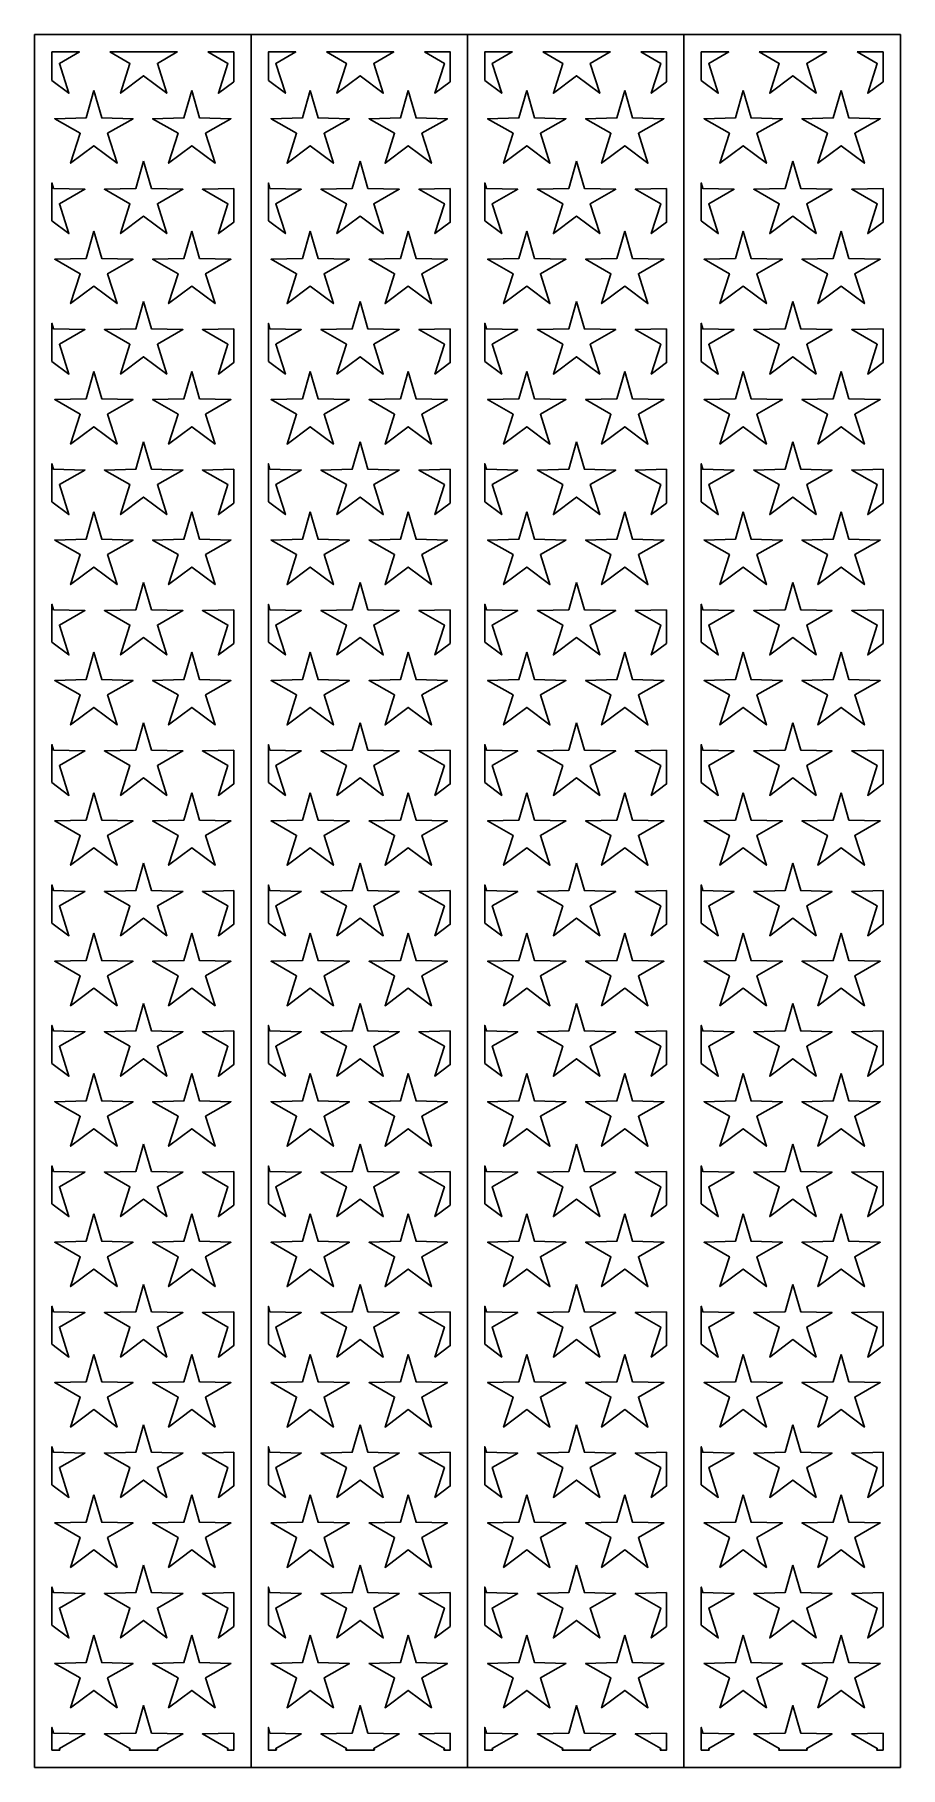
# Model space of a CAD drawing. Header units: millimetres. Extents: x -125 to 875, y -1000 to 1000.
import ezdxf

# ---------------------------------------------------------------- set-up
doc = ezdxf.new("R2010")
doc.units = ezdxf.units.MM
doc.layers.add('Image', color=70, linetype='Continuous')

msp = doc.modelspace()

# ---------------------------------------------------------------- linework, layer by layer
at = {"layer": 'Image'}
for p, q in [((125, 1000), (125, -1000)), ((375, 1000), (375, -1000)), ((625, 1000), (625, -1000))]:
    msp.add_line(p, q, dxfattribs=at)
for points in [[(125, 1000), (-125, 1000), (-125, -1000), (125, -1000), (375, -1000), (625, -1000), (875, -1000), (875, 1000), (625, 1000), (375, 1000)], [(-105, 947), (-85.4, 932.3), (-96.4, 966.8), (-73.3, 980), (-105, 980)], [(-38, 980), (-14.9, 966.8), (-25.8, 932.3), (0.9, 952.5), (27.7, 932.3), (16.8, 966.8), (39.8, 980)], [(75.2, 980), (98.3, 966.8), (87.3, 932.3), (105, 945.6), (105, 980)], [(145, 947), (164.6, 932.3), (153.6, 966.8), (176.7, 980), (145, 980)], [(212, 980), (235.1, 966.8), (224.2, 932.3), (250.9, 952.5), (277.7, 932.3), (266.8, 966.8), (289.8, 980)], [(325.2, 980), (348.3, 966.8), (337.3, 932.3), (355, 945.6), (355, 980)], [(395, 947), (414.6, 932.3), (403.6, 966.8), (426.7, 980), (395, 980)], [(462, 980), (485.1, 966.8), (474.2, 932.3), (500.9, 952.5), (527.7, 932.3), (516.8, 966.8), (539.8, 980)], [(575.2, 980), (598.3, 966.8), (587.3, 932.3), (605, 945.6), (605, 980)], [(645, 947), (664.6, 932.3), (653.6, 966.8), (676.7, 980), (645, 980)], [(712, 980), (735.1, 966.8), (724.2, 932.3), (750.9, 952.5), (777.7, 932.3), (766.8, 966.8), (789.8, 980)], [(825.2, 980), (848.3, 966.8), (837.3, 932.3), (855, 945.6), (855, 980)], [(-56.6, 935.4), (-65.6, 903.8), (-101.8, 902.9), (-72.4, 886.1), (-83.4, 851.6), (-56.6, 871.7), (-29.8, 851.6), (-40.7, 886.1), (-11.3, 902.9), (-47.5, 903.8)], [(56.6, 935.4), (47.5, 903.8), (11.3, 902.9), (40.7, 886.1), (29.8, 851.6), (56.6, 871.7), (83.4, 851.6), (72.4, 886.1), (101.8, 902.9), (65.6, 903.8)], [(193.4, 935.4), (184.4, 903.8), (148.2, 902.9), (177.6, 886.1), (166.6, 851.6), (193.4, 871.7), (220.2, 851.6), (209.3, 886.1), (238.7, 902.9), (202.5, 903.8)], [(306.6, 935.4), (297.5, 903.8), (261.3, 902.9), (290.7, 886.1), (279.8, 851.6), (306.6, 871.7), (333.4, 851.6), (322.4, 886.1), (351.8, 902.9), (315.6, 903.8)], [(443.4, 935.4), (434.4, 903.8), (398.2, 902.9), (427.6, 886.1), (416.6, 851.6), (443.4, 871.7), (470.2, 851.6), (459.3, 886.1), (488.7, 902.9), (452.5, 903.8)], [(556.6, 935.4), (547.5, 903.8), (511.3, 902.9), (540.7, 886.1), (529.8, 851.6), (556.6, 871.7), (583.4, 851.6), (572.4, 886.1), (601.8, 902.9), (565.6, 903.8)], [(693.4, 935.4), (684.4, 903.8), (648.2, 902.9), (677.6, 886.1), (666.6, 851.6), (693.4, 871.7), (720.2, 851.6), (709.3, 886.1), (738.7, 902.9), (702.5, 903.8)], [(806.6, 935.4), (797.5, 903.8), (761.3, 902.9), (790.7, 886.1), (779.8, 851.6), (806.6, 871.7), (833.4, 851.6), (822.4, 886.1), (851.8, 902.9), (815.6, 903.8)], [(0.9, 854.1), (-8.1, 822.5), (-44.3, 821.5), (-14.9, 804.8), (-25.8, 770.3), (0.9, 790.4), (27.7, 770.3), (16.8, 804.8), (46.2, 821.5), (10, 822.5)], [(250.9, 854.1), (241.9, 822.5), (205.7, 821.5), (235.1, 804.8), (224.2, 770.3), (250.9, 790.4), (277.7, 770.3), (266.8, 804.8), (296.2, 821.5), (260, 822.5)], [(500.9, 854.1), (491.9, 822.5), (455.7, 821.5), (485.1, 804.8), (474.2, 770.3), (500.9, 790.4), (527.7, 770.3), (516.8, 804.8), (546.2, 821.5), (510, 822.5)], [(750.9, 854.1), (741.9, 822.5), (705.7, 821.5), (735.1, 804.8), (724.2, 770.3), (750.9, 790.4), (777.7, 770.3), (766.8, 804.8), (796.2, 821.5), (760, 822.5)], [(-105, 785), (-85.4, 770.3), (-96.4, 804.8), (-67, 821.5), (-103.2, 822.5), (-105, 828.9)], [(105, 822.5), (68.8, 821.5), (98.3, 804.8), (87.3, 770.3), (105, 783.5)], [(145, 785), (164.6, 770.3), (153.6, 804.8), (183, 821.5), (146.8, 822.5), (145, 828.9)], [(355, 822.5), (318.8, 821.5), (348.3, 804.8), (337.3, 770.3), (355, 783.5)], [(395, 785), (414.6, 770.3), (403.6, 804.8), (433, 821.5), (396.8, 822.5), (395, 828.9)], [(605, 822.5), (568.8, 821.5), (598.3, 804.8), (587.3, 770.3), (605, 783.5)], [(645, 785), (664.6, 770.3), (653.6, 804.8), (683, 821.5), (646.8, 822.5), (645, 828.9)], [(855, 822.5), (818.8, 821.5), (848.3, 804.8), (837.3, 770.3), (855, 783.5)], [(-56.6, 773.3), (-65.6, 741.7), (-101.8, 740.8), (-72.4, 724), (-83.4, 689.5), (-56.6, 709.6), (-29.8, 689.5), (-40.7, 724), (-11.3, 740.8), (-47.5, 741.7)], [(56.6, 773.3), (47.5, 741.7), (11.3, 740.8), (40.7, 724), (29.8, 689.5), (56.6, 709.6), (83.4, 689.5), (72.4, 724), (101.8, 740.8), (65.6, 741.7)], [(193.4, 773.3), (184.4, 741.7), (148.2, 740.8), (177.6, 724), (166.6, 689.5), (193.4, 709.6), (220.2, 689.5), (209.3, 724), (238.7, 740.8), (202.5, 741.7)], [(306.6, 773.3), (297.5, 741.7), (261.3, 740.8), (290.7, 724), (279.8, 689.5), (306.6, 709.6), (333.4, 689.5), (322.4, 724), (351.8, 740.8), (315.6, 741.7)], [(443.4, 773.3), (434.4, 741.7), (398.2, 740.8), (427.6, 724), (416.6, 689.5), (443.4, 709.6), (470.2, 689.5), (459.3, 724), (488.7, 740.8), (452.5, 741.7)], [(556.6, 773.3), (547.5, 741.7), (511.3, 740.8), (540.7, 724), (529.8, 689.5), (556.6, 709.6), (583.4, 689.5), (572.4, 724), (601.8, 740.8), (565.6, 741.7)], [(693.4, 773.3), (684.4, 741.7), (648.2, 740.8), (677.6, 724), (666.6, 689.5), (693.4, 709.6), (720.2, 689.5), (709.3, 724), (738.7, 740.8), (702.5, 741.7)], [(806.6, 773.3), (797.5, 741.7), (761.3, 740.8), (790.7, 724), (779.8, 689.5), (806.6, 709.6), (833.4, 689.5), (822.4, 724), (851.8, 740.8), (815.6, 741.7)], [(0.9, 692), (-8.1, 660.4), (-44.3, 659.5), (-14.9, 642.7), (-25.8, 608.2), (0.9, 628.3), (27.7, 608.2), (16.8, 642.7), (46.2, 659.5), (10, 660.4)], [(250.9, 692), (241.9, 660.4), (205.7, 659.5), (235.1, 642.7), (224.2, 608.2), (250.9, 628.3), (277.7, 608.2), (266.8, 642.7), (296.2, 659.5), (260, 660.4)], [(500.9, 692), (491.9, 660.4), (455.7, 659.5), (485.1, 642.7), (474.2, 608.2), (500.9, 628.3), (527.7, 608.2), (516.8, 642.7), (546.2, 659.5), (510, 660.4)], [(750.9, 692), (741.9, 660.4), (705.7, 659.5), (735.1, 642.7), (724.2, 608.2), (750.9, 628.3), (777.7, 608.2), (766.8, 642.7), (796.2, 659.5), (760, 660.4)], [(-105, 622.9), (-85.4, 608.2), (-96.4, 642.7), (-67, 659.5), (-103.2, 660.4), (-105, 666.8)], [(105, 660.4), (68.8, 659.5), (98.3, 642.7), (87.3, 608.2), (105, 621.5)], [(145, 622.9), (164.6, 608.2), (153.6, 642.7), (183, 659.5), (146.8, 660.4), (145, 666.8)], [(355, 660.4), (318.8, 659.5), (348.3, 642.7), (337.3, 608.2), (355, 621.5)], [(395, 622.9), (414.6, 608.2), (403.6, 642.7), (433, 659.5), (396.8, 660.4), (395, 666.8)], [(605, 660.4), (568.8, 659.5), (598.3, 642.7), (587.3, 608.2), (605, 621.5)], [(645, 622.9), (664.6, 608.2), (653.6, 642.7), (683, 659.5), (646.8, 660.4), (645, 666.8)], [(855, 660.4), (818.8, 659.5), (848.3, 642.7), (837.3, 608.2), (855, 621.5)], [(-56.6, 611.2), (-65.6, 579.7), (-101.8, 578.7), (-72.4, 561.9), (-83.4, 527.4), (-56.6, 547.5), (-29.8, 527.4), (-40.7, 561.9), (-11.3, 578.7), (-47.5, 579.7)], [(56.6, 611.2), (47.5, 579.7), (11.3, 578.7), (40.7, 561.9), (29.8, 527.4), (56.6, 547.5), (83.4, 527.4), (72.4, 561.9), (101.8, 578.7), (65.6, 579.7)], [(193.4, 611.2), (184.4, 579.7), (148.2, 578.7), (177.6, 561.9), (166.6, 527.4), (193.4, 547.5), (220.2, 527.4), (209.3, 561.9), (238.7, 578.7), (202.5, 579.7)], [(306.6, 611.2), (297.5, 579.7), (261.3, 578.7), (290.7, 561.9), (279.8, 527.4), (306.6, 547.5), (333.4, 527.4), (322.4, 561.9), (351.8, 578.7), (315.6, 579.7)], [(443.4, 611.2), (434.4, 579.7), (398.2, 578.7), (427.6, 561.9), (416.6, 527.4), (443.4, 547.5), (470.2, 527.4), (459.3, 561.9), (488.7, 578.7), (452.5, 579.7)], [(556.6, 611.2), (547.5, 579.7), (511.3, 578.7), (540.7, 561.9), (529.8, 527.4), (556.6, 547.5), (583.4, 527.4), (572.4, 561.9), (601.8, 578.7), (565.6, 579.7)], [(693.4, 611.2), (684.4, 579.7), (648.2, 578.7), (677.6, 561.9), (666.6, 527.4), (693.4, 547.5), (720.2, 527.4), (709.3, 561.9), (738.7, 578.7), (702.5, 579.7)], [(806.6, 611.2), (797.5, 579.7), (761.3, 578.7), (790.7, 561.9), (779.8, 527.4), (806.6, 547.5), (833.4, 527.4), (822.4, 561.9), (851.8, 578.7), (815.6, 579.7)], [(0.9, 529.9), (-8.1, 498.3), (-44.3, 497.4), (-14.9, 480.6), (-25.8, 446.1), (0.9, 466.2), (27.7, 446.1), (16.8, 480.6), (46.2, 497.4), (10, 498.3)], [(250.9, 529.9), (241.9, 498.3), (205.7, 497.4), (235.1, 480.6), (224.2, 446.1), (250.9, 466.2), (277.7, 446.1), (266.8, 480.6), (296.2, 497.4), (260, 498.3)], [(500.9, 529.9), (491.9, 498.3), (455.7, 497.4), (485.1, 480.6), (474.2, 446.1), (500.9, 466.2), (527.7, 446.1), (516.8, 480.6), (546.2, 497.4), (510, 498.3)], [(750.9, 529.9), (741.9, 498.3), (705.7, 497.4), (735.1, 480.6), (724.2, 446.1), (750.9, 466.2), (777.7, 446.1), (766.8, 480.6), (796.2, 497.4), (760, 498.3)], [(-105, 460.8), (-85.4, 446.1), (-96.4, 480.6), (-67, 497.4), (-103.2, 498.3), (-105, 504.7)], [(145, 460.8), (164.6, 446.1), (153.6, 480.6), (183, 497.4), (146.8, 498.3), (145, 504.7)], [(395, 460.8), (414.6, 446.1), (403.6, 480.6), (433, 497.4), (396.8, 498.3), (395, 504.7)], [(645, 460.8), (664.6, 446.1), (653.6, 480.6), (683, 497.4), (646.8, 498.3), (645, 504.7)], [(105, 498.3), (68.8, 497.4), (98.3, 480.6), (87.3, 446.1), (105, 459.4)], [(355, 498.3), (318.8, 497.4), (348.3, 480.6), (337.3, 446.1), (355, 459.4)], [(605, 498.3), (568.8, 497.4), (598.3, 480.6), (587.3, 446.1), (605, 459.4)], [(855, 498.3), (818.8, 497.4), (848.3, 480.6), (837.3, 446.1), (855, 459.4)], [(-56.6, 449.2), (-65.6, 417.6), (-101.8, 416.6), (-72.4, 399.8), (-83.4, 365.3), (-56.6, 385.5), (-29.8, 365.3), (-40.7, 399.8), (-11.3, 416.6), (-47.5, 417.6)], [(56.6, 449.2), (47.5, 417.6), (11.3, 416.6), (40.7, 399.8), (29.8, 365.3), (56.6, 385.5), (83.4, 365.3), (72.4, 399.8), (101.8, 416.6), (65.6, 417.6)], [(193.4, 449.2), (184.4, 417.6), (148.2, 416.6), (177.6, 399.8), (166.6, 365.3), (193.4, 385.5), (220.2, 365.3), (209.3, 399.8), (238.7, 416.6), (202.5, 417.6)], [(306.6, 449.2), (297.5, 417.6), (261.3, 416.6), (290.7, 399.8), (279.8, 365.3), (306.6, 385.5), (333.4, 365.3), (322.4, 399.8), (351.8, 416.6), (315.6, 417.6)], [(443.4, 449.2), (434.4, 417.6), (398.2, 416.6), (427.6, 399.8), (416.6, 365.3), (443.4, 385.5), (470.2, 365.3), (459.3, 399.8), (488.7, 416.6), (452.5, 417.6)], [(556.6, 449.2), (547.5, 417.6), (511.3, 416.6), (540.7, 399.8), (529.8, 365.3), (556.6, 385.5), (583.4, 365.3), (572.4, 399.8), (601.8, 416.6), (565.6, 417.6)], [(693.4, 449.2), (684.4, 417.6), (648.2, 416.6), (677.6, 399.8), (666.6, 365.3), (693.4, 385.5), (720.2, 365.3), (709.3, 399.8), (738.7, 416.6), (702.5, 417.6)], [(806.6, 449.2), (797.5, 417.6), (761.3, 416.6), (790.7, 399.8), (779.8, 365.3), (806.6, 385.5), (833.4, 365.3), (822.4, 399.8), (851.8, 416.6), (815.6, 417.6)], [(0.9, 367.8), (-8.1, 336.2), (-44.3, 335.3), (-14.9, 318.5), (-25.8, 284), (0.9, 304.1), (27.7, 284), (16.8, 318.5), (46.2, 335.3), (10, 336.2)], [(250.9, 367.8), (241.9, 336.2), (205.7, 335.3), (235.1, 318.5), (224.2, 284), (250.9, 304.1), (277.7, 284), (266.8, 318.5), (296.2, 335.3), (260, 336.2)], [(500.9, 367.8), (491.9, 336.2), (455.7, 335.3), (485.1, 318.5), (474.2, 284), (500.9, 304.1), (527.7, 284), (516.8, 318.5), (546.2, 335.3), (510, 336.2)], [(750.9, 367.8), (741.9, 336.2), (705.7, 335.3), (735.1, 318.5), (724.2, 284), (750.9, 304.1), (777.7, 284), (766.8, 318.5), (796.2, 335.3), (760, 336.2)], [(-105, 298.7), (-85.4, 284), (-96.4, 318.5), (-67, 335.3), (-103.2, 336.2), (-105, 342.6)], [(145, 298.7), (164.6, 284), (153.6, 318.5), (183, 335.3), (146.8, 336.2), (145, 342.6)], [(395, 298.7), (414.6, 284), (403.6, 318.5), (433, 335.3), (396.8, 336.2), (395, 342.6)], [(645, 298.7), (664.6, 284), (653.6, 318.5), (683, 335.3), (646.8, 336.2), (645, 342.6)], [(105, 336.2), (68.8, 335.3), (98.3, 318.5), (87.3, 284), (105, 297.3)], [(355, 336.2), (318.8, 335.3), (348.3, 318.5), (337.3, 284), (355, 297.3)], [(605, 336.2), (568.8, 335.3), (598.3, 318.5), (587.3, 284), (605, 297.3)], [(855, 336.2), (818.8, 335.3), (848.3, 318.5), (837.3, 284), (855, 297.3)], [(-56.6, 287.1), (-65.6, 255.5), (-101.8, 254.5), (-72.4, 237.8), (-83.4, 203.2), (-56.6, 223.4), (-29.8, 203.2), (-40.7, 237.8), (-11.3, 254.5), (-47.5, 255.5)], [(56.6, 287.1), (47.5, 255.5), (11.3, 254.5), (40.7, 237.8), (29.8, 203.2), (56.6, 223.4), (83.4, 203.2), (72.4, 237.8), (101.8, 254.5), (65.6, 255.5)], [(193.4, 287.1), (184.4, 255.5), (148.2, 254.5), (177.6, 237.8), (166.6, 203.2), (193.4, 223.4), (220.2, 203.2), (209.3, 237.8), (238.7, 254.5), (202.5, 255.5)], [(306.6, 287.1), (297.5, 255.5), (261.3, 254.5), (290.7, 237.8), (279.8, 203.2), (306.6, 223.4), (333.4, 203.2), (322.4, 237.8), (351.8, 254.5), (315.6, 255.5)], [(443.4, 287.1), (434.4, 255.5), (398.2, 254.5), (427.6, 237.8), (416.6, 203.2), (443.4, 223.4), (470.2, 203.2), (459.3, 237.8), (488.7, 254.5), (452.5, 255.5)], [(556.6, 287.1), (547.5, 255.5), (511.3, 254.5), (540.7, 237.8), (529.8, 203.2), (556.6, 223.4), (583.4, 203.2), (572.4, 237.8), (601.8, 254.5), (565.6, 255.5)], [(693.4, 287.1), (684.4, 255.5), (648.2, 254.5), (677.6, 237.8), (666.6, 203.2), (693.4, 223.4), (720.2, 203.2), (709.3, 237.8), (738.7, 254.5), (702.5, 255.5)], [(806.6, 287.1), (797.5, 255.5), (761.3, 254.5), (790.7, 237.8), (779.8, 203.2), (806.6, 223.4), (833.4, 203.2), (822.4, 237.8), (851.8, 254.5), (815.6, 255.5)], [(0.9, 205.8), (-8.1, 174.2), (-44.3, 173.2), (-14.9, 156.4), (-25.8, 121.9), (0.9, 142.1), (27.7, 121.9), (16.8, 156.4), (46.2, 173.2), (10, 174.2)], [(250.9, 205.8), (241.9, 174.2), (205.7, 173.2), (235.1, 156.4), (224.2, 121.9), (250.9, 142.1), (277.7, 121.9), (266.8, 156.4), (296.2, 173.2), (260, 174.2)], [(500.9, 205.8), (491.9, 174.2), (455.7, 173.2), (485.1, 156.4), (474.2, 121.9), (500.9, 142.1), (527.7, 121.9), (516.8, 156.4), (546.2, 173.2), (510, 174.2)], [(750.9, 205.8), (741.9, 174.2), (705.7, 173.2), (735.1, 156.4), (724.2, 121.9), (750.9, 142.1), (777.7, 121.9), (766.8, 156.4), (796.2, 173.2), (760, 174.2)], [(-105, 136.6), (-85.4, 121.9), (-96.4, 156.4), (-67, 173.2), (-103.2, 174.2), (-105, 180.5)], [(145, 136.6), (164.6, 121.9), (153.6, 156.4), (183, 173.2), (146.8, 174.2), (145, 180.5)], [(395, 136.6), (414.6, 121.9), (403.6, 156.4), (433, 173.2), (396.8, 174.2), (395, 180.5)], [(645, 136.6), (664.6, 121.9), (653.6, 156.4), (683, 173.2), (646.8, 174.2), (645, 180.5)], [(105, 174.2), (68.8, 173.2), (98.3, 156.4), (87.3, 121.9), (105, 135.2)], [(355, 174.2), (318.8, 173.2), (348.3, 156.4), (337.3, 121.9), (355, 135.2)], [(605, 174.2), (568.8, 173.2), (598.3, 156.4), (587.3, 121.9), (605, 135.2)], [(855, 174.2), (818.8, 173.2), (848.3, 156.4), (837.3, 121.9), (855, 135.2)], [(-56.6, 125), (-65.6, 93.4), (-101.8, 92.5), (-72.4, 75.7), (-83.4, 41.2), (-56.6, 61.3), (-29.8, 41.2), (-40.7, 75.7), (-11.3, 92.5), (-47.5, 93.4)], [(56.6, 125), (47.5, 93.4), (11.3, 92.5), (40.7, 75.7), (29.8, 41.2), (56.6, 61.3), (83.4, 41.2), (72.4, 75.7), (101.8, 92.5), (65.6, 93.4)], [(193.4, 125), (184.4, 93.4), (148.2, 92.5), (177.6, 75.7), (166.6, 41.2), (193.4, 61.3), (220.2, 41.2), (209.3, 75.7), (238.7, 92.5), (202.5, 93.4)], [(306.6, 125), (297.5, 93.4), (261.3, 92.5), (290.7, 75.7), (279.8, 41.2), (306.6, 61.3), (333.4, 41.2), (322.4, 75.7), (351.8, 92.5), (315.6, 93.4)], [(443.4, 125), (434.4, 93.4), (398.2, 92.5), (427.6, 75.7), (416.6, 41.2), (443.4, 61.3), (470.2, 41.2), (459.3, 75.7), (488.7, 92.5), (452.5, 93.4)], [(556.6, 125), (547.5, 93.4), (511.3, 92.5), (540.7, 75.7), (529.8, 41.2), (556.6, 61.3), (583.4, 41.2), (572.4, 75.7), (601.8, 92.5), (565.6, 93.4)], [(693.4, 125), (684.4, 93.4), (648.2, 92.5), (677.6, 75.7), (666.6, 41.2), (693.4, 61.3), (720.2, 41.2), (709.3, 75.7), (738.7, 92.5), (702.5, 93.4)], [(806.6, 125), (797.5, 93.4), (761.3, 92.5), (790.7, 75.7), (779.8, 41.2), (806.6, 61.3), (833.4, 41.2), (822.4, 75.7), (851.8, 92.5), (815.6, 93.4)], [(0.9, 43.7), (-8.1, 12.1), (-44.3, 11.1), (-14.9, -5.6), (-25.8, -40.2), (0.9, -20), (27.7, -40.2), (16.8, -5.6), (46.2, 11.1), (10, 12.1)], [(250.9, 43.7), (241.9, 12.1), (205.7, 11.1), (235.1, -5.6), (224.2, -40.2), (250.9, -20), (277.7, -40.2), (266.8, -5.6), (296.2, 11.1), (260, 12.1)], [(500.9, 43.7), (491.9, 12.1), (455.7, 11.1), (485.1, -5.6), (474.2, -40.2), (500.9, -20), (527.7, -40.2), (516.8, -5.6), (546.2, 11.1), (510, 12.1)], [(750.9, 43.7), (741.9, 12.1), (705.7, 11.1), (735.1, -5.6), (724.2, -40.2), (750.9, -20), (777.7, -40.2), (766.8, -5.6), (796.2, 11.1), (760, 12.1)], [(-105, -25.5), (-85.4, -40.2), (-96.4, -5.6), (-67, 11.1), (-103.2, 12.1), (-105, 18.5)], [(105, 12.1), (68.8, 11.1), (98.3, -5.6), (87.3, -40.2), (105, -26.9)], [(145, -25.5), (164.6, -40.2), (153.6, -5.6), (183, 11.1), (146.8, 12.1), (145, 18.5)], [(355, 12.1), (318.8, 11.1), (348.3, -5.6), (337.3, -40.2), (355, -26.9)], [(395, -25.5), (414.6, -40.2), (403.6, -5.6), (433, 11.1), (396.8, 12.1), (395, 18.5)], [(605, 12.1), (568.8, 11.1), (598.3, -5.6), (587.3, -40.2), (605, -26.9)], [(645, -25.5), (664.6, -40.2), (653.6, -5.6), (683, 11.1), (646.8, 12.1), (645, 18.5)], [(855, 12.1), (818.8, 11.1), (848.3, -5.6), (837.3, -40.2), (855, -26.9)], [(-56.6, -37.1), (-65.6, -68.7), (-101.8, -69.6), (-72.4, -86.4), (-83.4, -120.9), (-56.6, -100.8), (-29.8, -120.9), (-40.7, -86.4), (-11.3, -69.6), (-47.5, -68.7)], [(56.6, -37.1), (47.5, -68.7), (11.3, -69.6), (40.7, -86.4), (29.8, -120.9), (56.6, -100.8), (83.4, -120.9), (72.4, -86.4), (101.8, -69.6), (65.6, -68.7)], [(193.4, -37.1), (184.4, -68.7), (148.2, -69.6), (177.6, -86.4), (166.6, -120.9), (193.4, -100.8), (220.2, -120.9), (209.3, -86.4), (238.7, -69.6), (202.5, -68.7)], [(306.6, -37.1), (297.5, -68.7), (261.3, -69.6), (290.7, -86.4), (279.8, -120.9), (306.6, -100.8), (333.4, -120.9), (322.4, -86.4), (351.8, -69.6), (315.6, -68.7)], [(443.4, -37.1), (434.4, -68.7), (398.2, -69.6), (427.6, -86.4), (416.6, -120.9), (443.4, -100.8), (470.2, -120.9), (459.3, -86.4), (488.7, -69.6), (452.5, -68.7)], [(556.6, -37.1), (547.5, -68.7), (511.3, -69.6), (540.7, -86.4), (529.8, -120.9), (556.6, -100.8), (583.4, -120.9), (572.4, -86.4), (601.8, -69.6), (565.6, -68.7)], [(693.4, -37.1), (684.4, -68.7), (648.2, -69.6), (677.6, -86.4), (666.6, -120.9), (693.4, -100.8), (720.2, -120.9), (709.3, -86.4), (738.7, -69.6), (702.5, -68.7)], [(806.6, -37.1), (797.5, -68.7), (761.3, -69.6), (790.7, -86.4), (779.8, -120.9), (806.6, -100.8), (833.4, -120.9), (822.4, -86.4), (851.8, -69.6), (815.6, -68.7)], [(0.9, -118.4), (-8.1, -150), (-44.3, -150.9), (-14.9, -167.7), (-25.8, -202.2), (0.9, -182.1), (27.7, -202.2), (16.8, -167.7), (46.2, -150.9), (10, -150)], [(250.9, -118.4), (241.9, -150), (205.7, -150.9), (235.1, -167.7), (224.2, -202.2), (250.9, -182.1), (277.7, -202.2), (266.8, -167.7), (296.2, -150.9), (260, -150)], [(500.9, -118.4), (491.9, -150), (455.7, -150.9), (485.1, -167.7), (474.2, -202.2), (500.9, -182.1), (527.7, -202.2), (516.8, -167.7), (546.2, -150.9), (510, -150)], [(750.9, -118.4), (741.9, -150), (705.7, -150.9), (735.1, -167.7), (724.2, -202.2), (750.9, -182.1), (777.7, -202.2), (766.8, -167.7), (796.2, -150.9), (760, -150)], [(-105, -187.5), (-85.4, -202.2), (-96.4, -167.7), (-67, -150.9), (-103.2, -150), (-105, -143.6)], [(105, -150), (68.8, -150.9), (98.3, -167.7), (87.3, -202.2), (105, -188.9)], [(145, -187.5), (164.6, -202.2), (153.6, -167.7), (183, -150.9), (146.8, -150), (145, -143.6)], [(355, -150), (318.8, -150.9), (348.3, -167.7), (337.3, -202.2), (355, -188.9)], [(395, -187.5), (414.6, -202.2), (403.6, -167.7), (433, -150.9), (396.8, -150), (395, -143.6)], [(605, -150), (568.8, -150.9), (598.3, -167.7), (587.3, -202.2), (605, -188.9)], [(645, -187.5), (664.6, -202.2), (653.6, -167.7), (683, -150.9), (646.8, -150), (645, -143.6)], [(855, -150), (818.8, -150.9), (848.3, -167.7), (837.3, -202.2), (855, -188.9)], [(-56.6, -199.2), (-65.6, -230.8), (-101.8, -231.7), (-72.4, -248.5), (-83.4, -283), (-56.6, -262.9), (-29.8, -283), (-40.7, -248.5), (-11.3, -231.7), (-47.5, -230.8)], [(56.6, -199.2), (47.5, -230.8), (11.3, -231.7), (40.7, -248.5), (29.8, -283), (56.6, -262.9), (83.4, -283), (72.4, -248.5), (101.8, -231.7), (65.6, -230.8)], [(193.4, -199.2), (184.4, -230.8), (148.2, -231.7), (177.6, -248.5), (166.6, -283), (193.4, -262.9), (220.2, -283), (209.3, -248.5), (238.7, -231.7), (202.5, -230.8)], [(306.6, -199.2), (297.5, -230.8), (261.3, -231.7), (290.7, -248.5), (279.8, -283), (306.6, -262.9), (333.4, -283), (322.4, -248.5), (351.8, -231.7), (315.6, -230.8)], [(443.4, -199.2), (434.4, -230.8), (398.2, -231.7), (427.6, -248.5), (416.6, -283), (443.4, -262.9), (470.2, -283), (459.3, -248.5), (488.7, -231.7), (452.5, -230.8)], [(556.6, -199.2), (547.5, -230.8), (511.3, -231.7), (540.7, -248.5), (529.8, -283), (556.6, -262.9), (583.4, -283), (572.4, -248.5), (601.8, -231.7), (565.6, -230.8)], [(693.4, -199.2), (684.4, -230.8), (648.2, -231.7), (677.6, -248.5), (666.6, -283), (693.4, -262.9), (720.2, -283), (709.3, -248.5), (738.7, -231.7), (702.5, -230.8)], [(806.6, -199.2), (797.5, -230.8), (761.3, -231.7), (790.7, -248.5), (779.8, -283), (806.6, -262.9), (833.4, -283), (822.4, -248.5), (851.8, -231.7), (815.6, -230.8)], [(0.9, -280.5), (-8.1, -312.1), (-44.3, -313), (-14.9, -329.8), (-25.8, -364.3), (0.9, -344.2), (27.7, -364.3), (16.8, -329.8), (46.2, -313), (10, -312.1)], [(250.9, -280.5), (241.9, -312.1), (205.7, -313), (235.1, -329.8), (224.2, -364.3), (250.9, -344.2), (277.7, -364.3), (266.8, -329.8), (296.2, -313), (260, -312.1)], [(500.9, -280.5), (491.9, -312.1), (455.7, -313), (485.1, -329.8), (474.2, -364.3), (500.9, -344.2), (527.7, -364.3), (516.8, -329.8), (546.2, -313), (510, -312.1)], [(750.9, -280.5), (741.9, -312.1), (705.7, -313), (735.1, -329.8), (724.2, -364.3), (750.9, -344.2), (777.7, -364.3), (766.8, -329.8), (796.2, -313), (760, -312.1)], [(-105, -349.6), (-85.4, -364.3), (-96.4, -329.8), (-67, -313), (-103.2, -312.1), (-105, -305.7)], [(105, -312.1), (68.8, -313), (98.3, -329.8), (87.3, -364.3), (105, -351)], [(145, -349.6), (164.6, -364.3), (153.6, -329.8), (183, -313), (146.8, -312.1), (145, -305.7)], [(355, -312.1), (318.8, -313), (348.3, -329.8), (337.3, -364.3), (355, -351)], [(395, -349.6), (414.6, -364.3), (403.6, -329.8), (433, -313), (396.8, -312.1), (395, -305.7)], [(605, -312.1), (568.8, -313), (598.3, -329.8), (587.3, -364.3), (605, -351)], [(645, -349.6), (664.6, -364.3), (653.6, -329.8), (683, -313), (646.8, -312.1), (645, -305.7)], [(855, -312.1), (818.8, -313), (848.3, -329.8), (837.3, -364.3), (855, -351)], [(-56.6, -361.2), (-65.6, -392.8), (-101.8, -393.8), (-72.4, -410.6), (-83.4, -445.1), (-56.6, -424.9), (-29.8, -445.1), (-40.7, -410.6), (-11.3, -393.8), (-47.5, -392.8)], [(56.6, -361.2), (47.5, -392.8), (11.3, -393.8), (40.7, -410.6), (29.8, -445.1), (56.6, -424.9), (83.4, -445.1), (72.4, -410.6), (101.8, -393.8), (65.6, -392.8)], [(193.4, -361.2), (184.4, -392.8), (148.2, -393.8), (177.6, -410.6), (166.6, -445.1), (193.4, -424.9), (220.2, -445.1), (209.3, -410.6), (238.7, -393.8), (202.5, -392.8)], [(306.6, -361.2), (297.5, -392.8), (261.3, -393.8), (290.7, -410.6), (279.8, -445.1), (306.6, -424.9), (333.4, -445.1), (322.4, -410.6), (351.8, -393.8), (315.6, -392.8)], [(443.4, -361.2), (434.4, -392.8), (398.2, -393.8), (427.6, -410.6), (416.6, -445.1), (443.4, -424.9), (470.2, -445.1), (459.3, -410.6), (488.7, -393.8), (452.5, -392.8)], [(556.6, -361.2), (547.5, -392.8), (511.3, -393.8), (540.7, -410.6), (529.8, -445.1), (556.6, -424.9), (583.4, -445.1), (572.4, -410.6), (601.8, -393.8), (565.6, -392.8)], [(693.4, -361.2), (684.4, -392.8), (648.2, -393.8), (677.6, -410.6), (666.6, -445.1), (693.4, -424.9), (720.2, -445.1), (709.3, -410.6), (738.7, -393.8), (702.5, -392.8)], [(806.6, -361.2), (797.5, -392.8), (761.3, -393.8), (790.7, -410.6), (779.8, -445.1), (806.6, -424.9), (833.4, -445.1), (822.4, -410.6), (851.8, -393.8), (815.6, -392.8)], [(0.9, -442.6), (-8.1, -474.2), (-44.3, -475.1), (-14.9, -491.9), (-25.8, -526.4), (0.9, -506.3), (27.7, -526.4), (16.8, -491.9), (46.2, -475.1), (10, -474.2)], [(250.9, -442.6), (241.9, -474.2), (205.7, -475.1), (235.1, -491.9), (224.2, -526.4), (250.9, -506.3), (277.7, -526.4), (266.8, -491.9), (296.2, -475.1), (260, -474.2)], [(500.9, -442.6), (491.9, -474.2), (455.7, -475.1), (485.1, -491.9), (474.2, -526.4), (500.9, -506.3), (527.7, -526.4), (516.8, -491.9), (546.2, -475.1), (510, -474.2)], [(750.9, -442.6), (741.9, -474.2), (705.7, -475.1), (735.1, -491.9), (724.2, -526.4), (750.9, -506.3), (777.7, -526.4), (766.8, -491.9), (796.2, -475.1), (760, -474.2)], [(-105, -511.7), (-85.4, -526.4), (-96.4, -491.9), (-67, -475.1), (-103.2, -474.2), (-105, -467.8)], [(105, -474.2), (68.8, -475.1), (98.3, -491.9), (87.3, -526.4), (105, -513.1)], [(145, -511.7), (164.6, -526.4), (153.6, -491.9), (183, -475.1), (146.8, -474.2), (145, -467.8)], [(355, -474.2), (318.8, -475.1), (348.3, -491.9), (337.3, -526.4), (355, -513.1)], [(395, -511.7), (414.6, -526.4), (403.6, -491.9), (433, -475.1), (396.8, -474.2), (395, -467.8)], [(605, -474.2), (568.8, -475.1), (598.3, -491.9), (587.3, -526.4), (605, -513.1)], [(645, -511.7), (664.6, -526.4), (653.6, -491.9), (683, -475.1), (646.8, -474.2), (645, -467.8)], [(855, -474.2), (818.8, -475.1), (848.3, -491.9), (837.3, -526.4), (855, -513.1)], [(-56.6, -523.3), (-65.6, -554.9), (-101.8, -555.9), (-72.4, -572.6), (-83.4, -607.2), (-56.6, -587), (-29.8, -607.2), (-40.7, -572.6), (-11.3, -555.9), (-47.5, -554.9)], [(56.6, -523.3), (47.5, -554.9), (11.3, -555.9), (40.7, -572.6), (29.8, -607.2), (56.6, -587), (83.4, -607.2), (72.4, -572.6), (101.8, -555.9), (65.6, -554.9)], [(193.4, -523.3), (184.4, -554.9), (148.2, -555.9), (177.6, -572.6), (166.6, -607.2), (193.4, -587), (220.2, -607.2), (209.3, -572.6), (238.7, -555.9), (202.5, -554.9)], [(306.6, -523.3), (297.5, -554.9), (261.3, -555.9), (290.7, -572.6), (279.8, -607.2), (306.6, -587), (333.4, -607.2), (322.4, -572.6), (351.8, -555.9), (315.6, -554.9)], [(443.4, -523.3), (434.4, -554.9), (398.2, -555.9), (427.6, -572.6), (416.6, -607.2), (443.4, -587), (470.2, -607.2), (459.3, -572.6), (488.7, -555.9), (452.5, -554.9)], [(556.6, -523.3), (547.5, -554.9), (511.3, -555.9), (540.7, -572.6), (529.8, -607.2), (556.6, -587), (583.4, -607.2), (572.4, -572.6), (601.8, -555.9), (565.6, -554.9)], [(693.4, -523.3), (684.4, -554.9), (648.2, -555.9), (677.6, -572.6), (666.6, -607.2), (693.4, -587), (720.2, -607.2), (709.3, -572.6), (738.7, -555.9), (702.5, -554.9)], [(806.6, -523.3), (797.5, -554.9), (761.3, -555.9), (790.7, -572.6), (779.8, -607.2), (806.6, -587), (833.4, -607.2), (822.4, -572.6), (851.8, -555.9), (815.6, -554.9)], [(0.9, -604.7), (-8.1, -636.2), (-44.3, -637.2), (-14.9, -654), (-25.8, -688.5), (0.9, -668.4), (27.7, -688.5), (16.8, -654), (46.2, -637.2), (10, -636.2)], [(250.9, -604.7), (241.9, -636.2), (205.7, -637.2), (235.1, -654), (224.2, -688.5), (250.9, -668.4), (277.7, -688.5), (266.8, -654), (296.2, -637.2), (260, -636.2)], [(500.9, -604.7), (491.9, -636.2), (455.7, -637.2), (485.1, -654), (474.2, -688.5), (500.9, -668.4), (527.7, -688.5), (516.8, -654), (546.2, -637.2), (510, -636.2)], [(750.9, -604.7), (741.9, -636.2), (705.7, -637.2), (735.1, -654), (724.2, -688.5), (750.9, -668.4), (777.7, -688.5), (766.8, -654), (796.2, -637.2), (760, -636.2)], [(-105, -673.8), (-85.4, -688.5), (-96.4, -654), (-67, -637.2), (-103.2, -636.2), (-105, -629.9)], [(105, -636.2), (68.8, -637.2), (98.3, -654), (87.3, -688.5), (105, -675.2)], [(145, -673.8), (164.6, -688.5), (153.6, -654), (183, -637.2), (146.8, -636.2), (145, -629.9)], [(355, -636.2), (318.8, -637.2), (348.3, -654), (337.3, -688.5), (355, -675.2)], [(395, -673.8), (414.6, -688.5), (403.6, -654), (433, -637.2), (396.8, -636.2), (395, -629.9)], [(605, -636.2), (568.8, -637.2), (598.3, -654), (587.3, -688.5), (605, -675.2)], [(645, -673.8), (664.6, -688.5), (653.6, -654), (683, -637.2), (646.8, -636.2), (645, -629.9)], [(855, -636.2), (818.8, -637.2), (848.3, -654), (837.3, -688.5), (855, -675.2)], [(-56.6, -685.4), (-65.6, -717), (-101.8, -717.9), (-72.4, -734.7), (-83.4, -769.2), (-56.6, -749.1), (-29.8, -769.2), (-40.7, -734.7), (-11.3, -717.9), (-47.5, -717)], [(56.6, -685.4), (47.5, -717), (11.3, -717.9), (40.7, -734.7), (29.8, -769.2), (56.6, -749.1), (83.4, -769.2), (72.4, -734.7), (101.8, -717.9), (65.6, -717)], [(193.4, -685.4), (184.4, -717), (148.2, -717.9), (177.6, -734.7), (166.6, -769.2), (193.4, -749.1), (220.2, -769.2), (209.3, -734.7), (238.7, -717.9), (202.5, -717)], [(306.6, -685.4), (297.5, -717), (261.3, -717.9), (290.7, -734.7), (279.8, -769.2), (306.6, -749.1), (333.4, -769.2), (322.4, -734.7), (351.8, -717.9), (315.6, -717)], [(443.4, -685.4), (434.4, -717), (398.2, -717.9), (427.6, -734.7), (416.6, -769.2), (443.4, -749.1), (470.2, -769.2), (459.3, -734.7), (488.7, -717.9), (452.5, -717)], [(556.6, -685.4), (547.5, -717), (511.3, -717.9), (540.7, -734.7), (529.8, -769.2), (556.6, -749.1), (583.4, -769.2), (572.4, -734.7), (601.8, -717.9), (565.6, -717)], [(693.4, -685.4), (684.4, -717), (648.2, -717.9), (677.6, -734.7), (666.6, -769.2), (693.4, -749.1), (720.2, -769.2), (709.3, -734.7), (738.7, -717.9), (702.5, -717)], [(806.6, -685.4), (797.5, -717), (761.3, -717.9), (790.7, -734.7), (779.8, -769.2), (806.6, -749.1), (833.4, -769.2), (822.4, -734.7), (851.8, -717.9), (815.6, -717)], [(0.9, -766.7), (-8.1, -798.3), (-44.3, -799.3), (-14.9, -816.1), (-25.8, -850.6), (0.9, -830.4), (27.7, -850.6), (16.8, -816.1), (46.2, -799.3), (10, -798.3)], [(250.9, -766.7), (241.9, -798.3), (205.7, -799.3), (235.1, -816.1), (224.2, -850.6), (250.9, -830.4), (277.7, -850.6), (266.8, -816.1), (296.2, -799.3), (260, -798.3)], [(500.9, -766.7), (491.9, -798.3), (455.7, -799.3), (485.1, -816.1), (474.2, -850.6), (500.9, -830.4), (527.7, -850.6), (516.8, -816.1), (546.2, -799.3), (510, -798.3)], [(750.9, -766.7), (741.9, -798.3), (705.7, -799.3), (735.1, -816.1), (724.2, -850.6), (750.9, -830.4), (777.7, -850.6), (766.8, -816.1), (796.2, -799.3), (760, -798.3)], [(-105, -835.9), (-85.4, -850.6), (-96.4, -816.1), (-67, -799.3), (-103.2, -798.3), (-105, -791.9)], [(105, -798.3), (68.8, -799.3), (98.3, -816.1), (87.3, -850.6), (105, -837.3)], [(145, -835.9), (164.6, -850.6), (153.6, -816.1), (183, -799.3), (146.8, -798.3), (145, -791.9)], [(355, -798.3), (318.8, -799.3), (348.3, -816.1), (337.3, -850.6), (355, -837.3)], [(395, -835.9), (414.6, -850.6), (403.6, -816.1), (433, -799.3), (396.8, -798.3), (395, -791.9)], [(605, -798.3), (568.8, -799.3), (598.3, -816.1), (587.3, -850.6), (605, -837.3)], [(645, -835.9), (664.6, -850.6), (653.6, -816.1), (683, -799.3), (646.8, -798.3), (645, -791.9)], [(855, -798.3), (818.8, -799.3), (848.3, -816.1), (837.3, -850.6), (855, -837.3)], [(-56.6, -847.5), (-65.6, -879.1), (-101.8, -880), (-72.4, -896.8), (-83.4, -931.3), (-56.6, -911.2), (-29.8, -931.3), (-40.7, -896.8), (-11.3, -880), (-47.5, -879.1)], [(56.6, -847.5), (47.5, -879.1), (11.3, -880), (40.7, -896.8), (29.8, -931.3), (56.6, -911.2), (83.4, -931.3), (72.4, -896.8), (101.8, -880), (65.6, -879.1)], [(193.4, -847.5), (184.4, -879.1), (148.2, -880), (177.6, -896.8), (166.6, -931.3), (193.4, -911.2), (220.2, -931.3), (209.3, -896.8), (238.7, -880), (202.5, -879.1)], [(306.6, -847.5), (297.5, -879.1), (261.3, -880), (290.7, -896.8), (279.8, -931.3), (306.6, -911.2), (333.4, -931.3), (322.4, -896.8), (351.8, -880), (315.6, -879.1)], [(443.4, -847.5), (434.4, -879.1), (398.2, -880), (427.6, -896.8), (416.6, -931.3), (443.4, -911.2), (470.2, -931.3), (459.3, -896.8), (488.7, -880), (452.5, -879.1)], [(556.6, -847.5), (547.5, -879.1), (511.3, -880), (540.7, -896.8), (529.8, -931.3), (556.6, -911.2), (583.4, -931.3), (572.4, -896.8), (601.8, -880), (565.6, -879.1)], [(693.4, -847.5), (684.4, -879.1), (648.2, -880), (677.6, -896.8), (666.6, -931.3), (693.4, -911.2), (720.2, -931.3), (709.3, -896.8), (738.7, -880), (702.5, -879.1)], [(806.6, -847.5), (797.5, -879.1), (761.3, -880), (790.7, -896.8), (779.8, -931.3), (806.6, -911.2), (833.4, -931.3), (822.4, -896.8), (851.8, -880), (815.6, -879.1)], [(17.4, -980), (16.8, -978.1), (46.2, -961.4), (10, -960.4), (0.9, -928.8), (-8.1, -960.4), (-44.3, -961.4), (-14.9, -978.1), (-15.5, -980)], [(267.4, -980), (266.8, -978.1), (296.2, -961.4), (260, -960.4), (250.9, -928.8), (241.9, -960.4), (205.7, -961.4), (235.1, -978.1), (234.5, -980)], [(517.4, -980), (516.8, -978.1), (546.2, -961.4), (510, -960.4), (500.9, -928.8), (491.9, -960.4), (455.7, -961.4), (485.1, -978.1), (484.5, -980)], [(767.4, -980), (766.8, -978.1), (796.2, -961.4), (760, -960.4), (750.9, -928.8), (741.9, -960.4), (705.7, -961.4), (735.1, -978.1), (734.5, -980)], [(-95.8, -980), (-96.4, -978.1), (-67, -961.4), (-103.2, -960.4), (-105, -954), (-105, -980)], [(154.2, -980), (153.6, -978.1), (183, -961.4), (146.8, -960.4), (145, -954), (145, -980)], [(404.2, -980), (403.6, -978.1), (433, -961.4), (396.8, -960.4), (395, -954), (395, -980)], [(654.2, -980), (653.6, -978.1), (683, -961.4), (646.8, -960.4), (645, -954), (645, -980)], [(105, -960.4), (68.8, -961.4), (98.3, -978.1), (97.7, -980), (105, -980)], [(355, -960.4), (318.8, -961.4), (348.3, -978.1), (347.7, -980), (355, -980)], [(605, -960.4), (568.8, -961.4), (598.3, -978.1), (597.7, -980), (605, -980)], [(855, -960.4), (818.8, -961.4), (848.3, -978.1), (847.7, -980), (855, -980)]]:
    msp.add_lwpolyline(points, close=True, dxfattribs=at)

doc.saveas('drawing.dxf')
